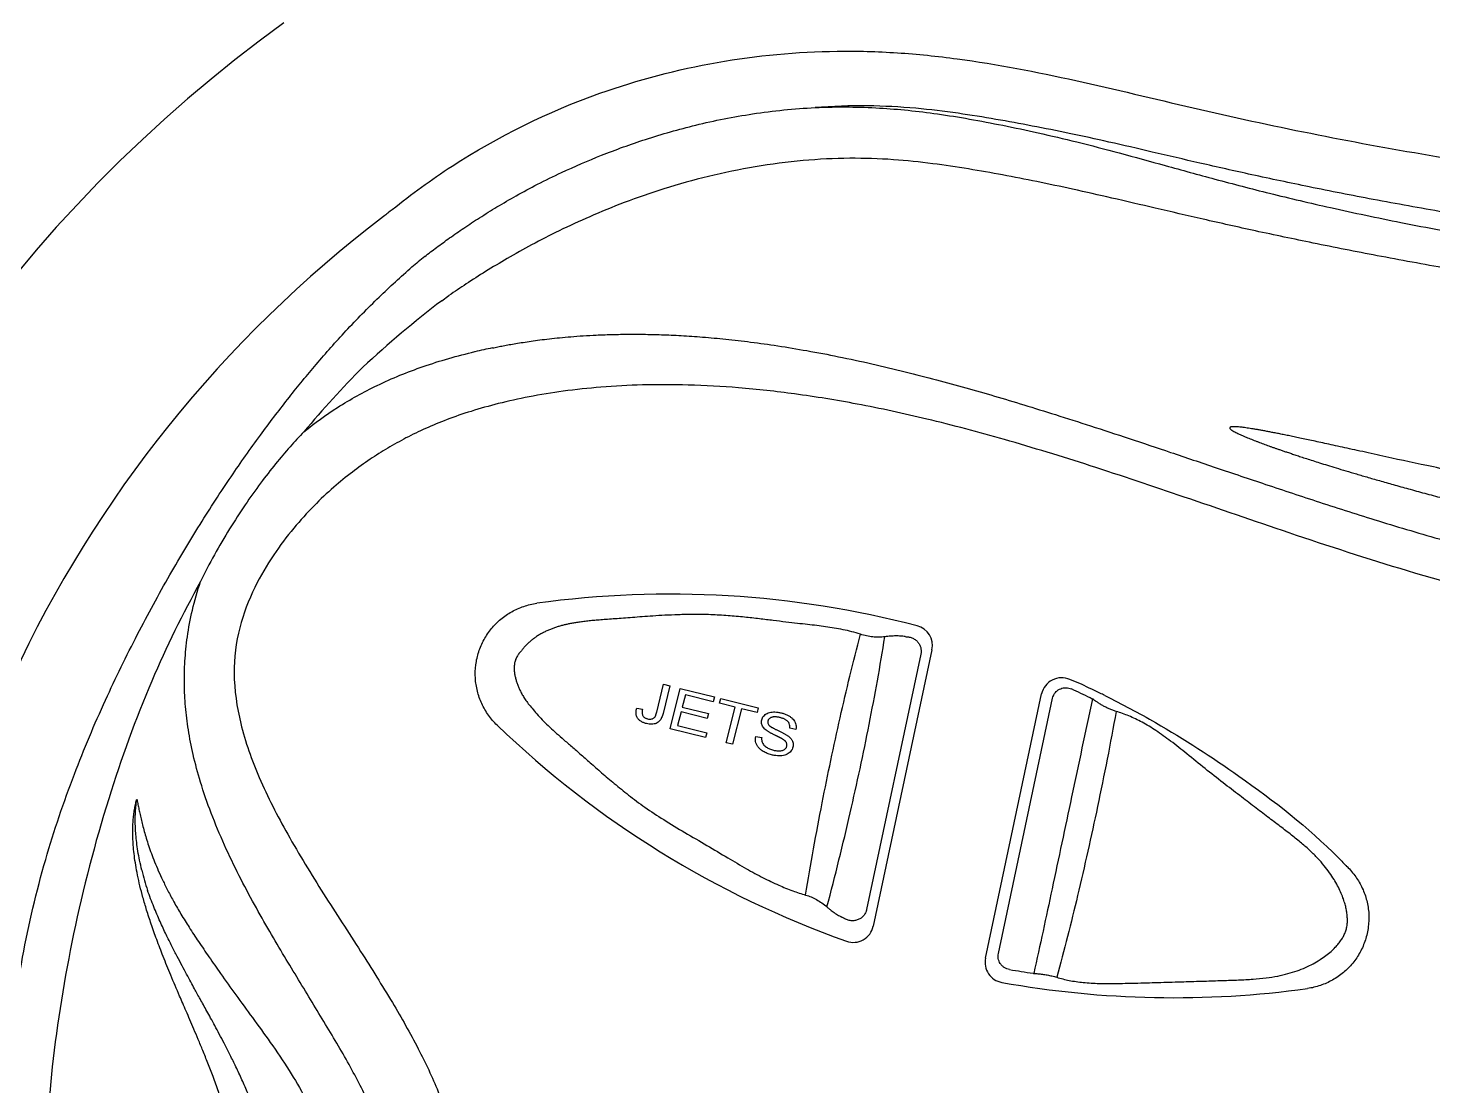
# Model space of a CAD drawing. Extents: x 941 to 1034, y 781 to 934.
# Drawn here: x 982.542 to 985.921, y 805.772 to 808.316 of the extents above; entities that cross this region are included whole.
import ezdxf

# ---------------------------------------------------------------- set-up
doc = ezdxf.new("R2010")
doc.units = 0
doc.header["$MEASUREMENT"] = 0
doc.layers.add('1', color=4, linetype='Continuous')

# ---------------------------------------------------------------- blocks, each defined once
blk = doc.blocks.new('main_control')
at = {"color": 3, "linetype": 'Continuous'}
for p, q in [((7.7052, 17.002), (7.5639, 16.3371)), ((7.6784, 16.9912), (7.5481, 16.3776)), ((7.0431, 16.8521), (7.0598, 16.9189)), ((7.0749, 16.9152), (7.0584, 16.8491)), ((7.0598, 16.9189), (7.0749, 16.9152)), ((7.0756, 16.8119), (7.0998, 16.909)), ((7.0998, 16.909), (7.1821, 16.8885)), ((7.8338, 16.2604), (7.9688, 16.8958)), ((8.0583, 16.922), (8.0578, 16.9222)), ((7.112, 16.8938), (7.1046, 16.8641)), ((7.1046, 16.8641), (7.1676, 16.8484)), ((7.1793, 16.877), (7.112, 16.8938)), ((7.1821, 16.8885), (7.1793, 16.877)), ((7.1942, 16.8733), (7.197, 16.8847)), ((7.2317, 16.864), (7.1942, 16.8733)), ((7.197, 16.8847), (7.2873, 16.8623)), ((7.2104, 16.7784), (7.2317, 16.864)), ((7.2873, 16.8623), (7.2844, 16.8508)), ((7.8649, 16.2713), (7.9954, 16.8855)), ((6.995, 16.8613), (7.0089, 16.8595)), ((7.1018, 16.8527), (7.0935, 16.8196)), ((7.1648, 16.837), (7.1018, 16.8527)), ((7.1676, 16.8484), (7.1648, 16.837)), ((7.2468, 16.8602), (7.2254, 16.7746)), ((7.2844, 16.8508), (7.2468, 16.8602)), ((6.6592, 16.8206), (6.6599, 16.8214)), ((7.1606, 16.7908), (7.0756, 16.8119)), ((7.0935, 16.8196), (7.1634, 16.8022)), ((7.1634, 16.8022), (7.1606, 16.7908)), ((7.378, 16.8106), (7.3633, 16.8133)), ((7.2254, 16.7746), (7.2104, 16.7784)), ((7.2812, 16.7938), (7.2957, 16.7913))]:
    blk.add_line(p, q, dxfattribs=at)
for centre, radius, start, end in [((7.4918, 16.7156), 1.7282, 128.8908, 129.7699), ((6.9329, 17.3713), 0.7299, 127.8492, 130.9543), ((8.171, 15.6926), 2.7062, 127.4319, 132.6834), ((6.9565, 16.1477), 1.6099, 101.0412, 102.5829), ((8.1332, 15.9027), 2.5287, 135.2831, 140.05), ((7.0759, 14.7869), 2.349, 75.358, 97.8638), ((7.6498, 17.095), 0.062, 261.7546, 266.2377), ((7.6573, 17.0122), 0.049, 348, 75.358), ((8.0168, 16.8856), 0.049, 65.8517, 168), ((7.0528, 14.7589), 2.3651, 64.0956, 65.3027), ((8.0378, 16.8774), 0.049, 65.3121, 65.9016), ((7.0593, 14.7489), 2.3916, 63.9656, 65.3123), ((7.0828, 14.7975), 2.3377, 63.6274, 63.9608), ((8.059, 16.8308), 0.0617, 58.833, 64.0822), ((7.9886, 16.7143), 0.1979, 55.1961, 58.8456), ((8.287, 18.5142), 2.349, 226.1362, 250.4136), ((6.622, 16.6743), 0.842, 193.9256, 197.3449), ((7.4628, 16.3046), 0.0603, 58.4433, 64.7859), ((7.516, 16.3473), 0.049, 250.4136, 348), ((7.8818, 16.2502), 0.049, 168, 259.8525), ((8.2739, 18.4787), 2.278, 260.3413, 261.7884), ((7.9571, 16.2838), 0.0605, 261.796, 263.4244), ((7.9736, 16.4269), 0.2045, 263.4306, 266.0608), ((8.287, 18.5142), 2.349, 259.8525, 277.8638)]:
    blk.add_arc(centre, radius, start, end, dxfattribs=at)
at = {"color": 4, "linetype": 'Continuous'}
blk.add_arc((8.171, 15.6926), 2.952, 127.2, 238.6532, dxfattribs=at)
blk.add_open_spline([(6.4067, 18.0607), (6.4529, 18.098), (6.6081, 18.2105), (6.8699, 18.3394), (7.1866, 18.4223), (7.4289, 18.4447), (7.6221, 18.4396), (7.8144, 18.4196), (8.0517, 18.3733), (8.3329, 18.3041), (8.6161, 18.2425), (8.9011, 18.1901), (9.2831, 18.1308), (9.7631, 18.0747), (10.3414, 18.0324), (10.921, 18.0177), (11.5005, 18.0324), (12.0788, 18.0747), (12.5589, 18.1308), (12.9408, 18.1901), (13.2258, 18.2425), (13.509, 18.3041), (13.7902, 18.3733), (14.0275, 18.4196), (14.2198, 18.4396), (14.4131, 18.4447), (14.6554, 18.4223), (14.972, 18.3394), (15.2338, 18.2105), (15.389, 18.098), (15.4352, 18.0607)], degree=3, knots=[0, 0, 0, 0, 0.178027, 0.574338, 0.866146, 1.156033, 1.30086, 1.445718, 1.73541, 2.02509, 2.314758, 2.604515, 2.89439, 3.474275, 4.05394, 4.633339, 5.212738, 5.792404, 6.372289, 6.662164, 6.951921, 7.241589, 7.531269, 7.820961, 7.965819, 8.110646, 8.400533, 8.692341, 9.088652, 9.266679, 9.266679, 9.266679, 9.266679], dxfattribs=at)
at = {"color": 3, "linetype": 'Continuous'}
for points, knots in [([(6.8141, 18.1498), (6.8458, 18.1645), (6.9123, 18.1932), (7.0199, 18.2321), (7.141, 18.2666), (7.2773, 18.2937), (7.3737, 18.3034), (7.4239, 18.306)], [0, 0, 0, 0, 0.1047557, 0.2171491, 0.3429462, 0.4824128, 0.6332561, 0.6332561, 0.6332561, 0.6332561]), ([(14.2226, 18.3076), (14.186, 18.3055), (14.1175, 18.2989), (14.02, 18.284), (13.9295, 18.2682), (13.8401, 18.251), (13.7471, 18.2314), (13.6478, 18.2089), (13.5403, 18.1837), (13.423, 18.1565), (13.294, 18.1286), (13.1518, 18.0996), (12.9958, 18.0701), (12.8257, 18.0407), (12.6407, 18.0117), (12.4392, 17.9837), (12.2195, 17.9574), (11.9798, 17.9334), (11.7181, 17.9129), (11.4317, 17.897), (11.1176, 17.8874), (10.7792, 17.8864), (10.4365, 17.8955), (10.1129, 17.9133), (9.8234, 17.9368), (9.5661, 17.9636), (9.3359, 17.9925), (9.1287, 18.0226), (8.9415, 18.0531), (8.7716, 18.0837), (8.6178, 18.1139), (8.4788, 18.1432), (8.353, 18.1715), (8.2386, 18.1984), (8.1341, 18.2227), (8.0378, 18.2436), (7.9472, 18.2618), (7.858, 18.278), (7.7649, 18.2933), (7.6622, 18.3059), (7.5472, 18.3119), (7.4661, 18.3091), (7.4239, 18.306)], [0, 0, 0, 0, 0.110154, 0.206247, 0.295913, 0.385576, 0.479466, 0.580824, 0.691188, 0.810879, 0.941972, 1.087097, 1.246186, 1.418372, 1.604868, 1.807842, 2.028639, 2.268782, 2.530524, 2.8161, 3.129002, 3.473359, 3.830932, 4.157299, 4.445535, 4.702335, 4.933294, 5.141512, 5.330251, 5.502508, 5.659228, 5.800628, 5.928575, 6.046027, 6.153138, 6.250574, 6.341543, 6.430362, 6.522511, 6.624597, 6.740726, 6.867564, 6.867564, 6.867564, 6.867564]), ([(7.4239, 18.306), (7.4512, 18.3072), (7.503, 18.3081), (7.5777, 18.3055), (7.6486, 18.2998), (7.7207, 18.2909), (7.7966, 18.2786), (7.8773, 18.2633), (7.9634, 18.2449), (8.0568, 18.2228), (8.1588, 18.1964), (8.2694, 18.1658), (8.3896, 18.1326), (8.5221, 18.0982), (8.6711, 18.0632), (8.8408, 18.0274), (9.0335, 17.992), (9.2495, 17.9583), (9.4887, 17.9278), (9.7522, 17.9023), (10.0422, 17.883), (10.3635, 17.8698), (10.7185, 17.8634), (11.0946, 17.8635), (11.4651, 17.8699), (11.8061, 17.884), (12.1094, 17.9043), (12.3793, 17.9302), (12.621, 17.9603), (12.838, 17.9936), (13.0322, 18.029), (13.2054, 18.0662), (13.36, 18.1043), (13.499, 18.1427), (13.6241, 18.1792), (13.7368, 18.2109), (13.8389, 18.2374), (13.9334, 18.2596), (14.0251, 18.2788), (14.1208, 18.2958), (14.1873, 18.3043), (14.2226, 18.3076)], [0, 0, 0, 0, 0.081876, 0.155383, 0.224151, 0.295171, 0.373152, 0.454916, 0.541436, 0.637217, 0.742887, 0.857462, 0.981537, 1.116996, 1.268014, 1.440737, 1.637365, 1.855746, 2.096282, 2.360829, 2.649742, 2.968042, 3.325546, 3.714725, 4.096251, 4.43723, 4.738479, 5.008199, 5.250446, 5.469193, 5.666676, 5.842533, 6.000413, 6.144457, 6.275087, 6.39139, 6.495683, 6.59144, 6.682573, 6.776608, 6.883253, 6.883253, 6.883253, 6.883253]), ([(8.9442, 17.919), (8.888, 17.9289), (8.7805, 17.9485), (8.6268, 17.9789), (8.4874, 18.0082), (8.3609, 18.0365), (8.2459, 18.0633), (8.1414, 18.0877), (8.0464, 18.1092), (7.9589, 18.1278), (7.8754, 18.1442), (7.792, 18.1588), (7.7046, 18.1721), (7.6093, 18.1821), (7.505, 18.1854), (7.3939, 18.1799), (7.2802, 18.1651), (7.1685, 18.1419), (7.0634, 18.1125), (6.9683, 18.0795), (6.8844, 18.0453), (6.8102, 18.011), (6.7441, 17.9772), (6.6852, 17.9442), (6.6328, 17.9127), (6.5862, 17.8829), (6.5571, 17.8634), (6.5434, 17.854)], [0, 0, 0, 0, 0.171187, 0.327792, 0.469805, 0.59858, 0.716611, 0.824054, 0.920666, 1.008813, 1.092461, 1.175749, 1.262789, 1.357794, 1.46289, 1.575521, 1.69119, 1.806617, 1.917433, 2.018479, 2.108237, 2.189288, 2.263585, 2.330966, 2.391804, 2.446855, 2.496828, 2.496828, 2.496828, 2.496828]), ([(6.4851, 17.9477), (6.4945, 17.9551), (6.5143, 17.9702), (6.5457, 17.9931), (6.5801, 18.017), (6.618, 18.0419), (6.66, 18.0679), (6.7065, 18.0949), (6.7582, 18.1227), (6.7948, 18.1407), (6.8141, 18.1498)], [0, 0, 0, 0, 0.0360835, 0.0747551, 0.1164788, 0.1617133, 0.2109187, 0.2645558, 0.3230807, 0.3869779, 0.3869779, 0.3869779, 0.3869779]), ([(5.4818, 15.9954), (5.4896, 16.085), (5.5121, 16.2542), (5.5676, 16.4907), (5.6374, 16.6966), (5.7134, 16.8765), (5.7914, 17.0359), (5.8693, 17.1792), (5.9462, 17.3078), (6.0206, 17.4217), (6.091, 17.5207), (6.1579, 17.6083), (6.2248, 17.6903), (6.2963, 17.771), (6.3731, 17.8492), (6.4275, 17.8991), (6.4545, 17.9226)], [0, 0, 0, 0, 0.269667, 0.511314, 0.72764, 0.921045, 1.096914, 1.259492, 1.410405, 1.54628, 1.667459, 1.77496, 1.876929, 1.984579, 2.098299, 2.205753, 2.205753, 2.205753, 2.205753]), ([(6.6482, 17.7278), (6.6524, 17.7287), (6.661, 17.7306), (6.6745, 17.7332), (6.689, 17.7359), (6.7048, 17.7387), (6.7223, 17.7415), (6.7415, 17.7444), (6.7626, 17.7472), (6.7855, 17.75), (6.8104, 17.7527), (6.8375, 17.7551), (6.8668, 17.7573), (6.8988, 17.759), (6.9334, 17.7603), (6.9709, 17.761), (7.0116, 17.7609), (7.0556, 17.7599), (7.1033, 17.7578), (7.1549, 17.7542), (7.2106, 17.7491), (7.2708, 17.7421), (7.336, 17.733), (7.4065, 17.7213), (7.482, 17.7069), (7.5608, 17.6899), (7.6394, 17.6713), (7.7147, 17.6519), (7.7862, 17.6323), (7.8562, 17.6122), (7.928, 17.5907), (8.005, 17.5667), (8.0894, 17.5397), (8.1818, 17.5094), (8.2824, 17.4758), (8.3919, 17.4388), (8.5111, 17.3986), (8.6411, 17.3555), (8.7832, 17.3101), (8.9393, 17.2638), (9.1114, 17.2178), (9.3017, 17.1732), (9.5122, 17.1315), (9.7444, 17.0939), (10.0001, 17.0617), (10.2815, 17.0367), (10.5913, 17.0209), (10.8077, 17.0181), (10.921, 17.0187)], [0, 0, 0, 0, 0.012921, 0.026531, 0.04115, 0.057111, 0.074753, 0.094258, 0.115536, 0.138557, 0.163508, 0.190609, 0.220014, 0.251912, 0.286506, 0.323941, 0.36448, 0.408441, 0.456152, 0.507782, 0.563513, 0.623919, 0.689608, 0.760968, 0.838203, 0.920323, 1.002714, 1.080491, 1.15353, 1.225168, 1.298946, 1.378451, 1.46717, 1.564682, 1.670133, 1.785351, 1.911335, 2.047588, 2.19636, 2.358723, 2.536018, 2.730867, 2.944921, 3.179576, 3.436446, 3.71789, 4.026954, 4.366837, 4.366837, 4.366837, 4.366837]), ([(6.1947, 17.5264), (6.2204, 17.5475), (6.277, 17.5883), (6.373, 17.6413), (6.4837, 17.6864), (6.5637, 17.7091), (6.6058, 17.719)], [0, 0, 0, 0, 0.099669, 0.2087926, 0.3280702, 0.4576784, 0.4576784, 0.4576784, 0.4576784]), ([(10.9085, 16.9223), (10.7383, 16.9213), (10.415, 16.9282), (9.9559, 16.9657), (9.5463, 17.0241), (9.1819, 17.0989), (8.8591, 17.1858), (8.5743, 17.279), (8.3209, 17.3667), (8.0932, 17.4433), (7.887, 17.5068), (7.7002, 17.5565), (7.5318, 17.593), (7.3806, 17.6178), (7.2449, 17.6328), (7.1226, 17.6397), (7.0121, 17.6399), (6.9119, 17.6346), (6.8208, 17.6248), (6.7384, 17.6115), (6.6644, 17.5952), (6.5985, 17.5767), (6.5402, 17.5566), (6.488, 17.535), (6.4404, 17.5121), (6.3959, 17.4873), (6.3528, 17.46), (6.3094, 17.4289), (6.2641, 17.3919), (6.2166, 17.3472), (6.1676, 17.2933), (6.1186, 17.2284), (6.0723, 17.1493), (6.0354, 17.054), (6.0215, 16.9416), (6.0399, 16.8187), (6.0861, 16.6889), (6.1562, 16.5531), (6.2409, 16.4154), (6.3277, 16.2821), (6.4051, 16.1588), (6.4689, 16.0471), (6.5185, 15.9423), (6.553, 15.8413), (6.5716, 15.7438), (6.5718, 15.6487), (6.5555, 15.5549), (6.5246, 15.4583), (6.4789, 15.3574), (6.4195, 15.2507), (6.349, 15.1366), (6.2705, 15.0154), (6.1928, 14.8928), (6.1252, 14.7742), (6.0737, 14.6635), (6.0389, 14.5565), (6.0223, 14.4485), (6.0336, 14.3346), (6.0788, 14.2184), (6.1531, 14.1056), (6.2469, 14.0053), (6.3484, 13.9253), (6.4484, 13.8666), (6.515, 13.8377), (6.5472, 13.8257)], [0, 0, 0, 0, 0.51081, 0.969257, 1.381099, 1.751354, 2.08459, 2.383442, 2.650159, 2.888872, 3.104232, 3.29723, 3.468755, 3.620955, 3.756496, 3.878229, 3.988162, 4.087988, 4.179198, 4.262619, 4.338414, 4.406444, 4.467623, 4.523519, 4.575784, 4.626097, 4.676219, 4.728684, 4.786344, 4.851407, 4.924144, 5.004647, 5.0949, 5.198575, 5.308864, 5.430554, 5.56794, 5.720563, 5.888001, 6.053088, 6.197621, 6.324802, 6.438731, 6.544947, 6.644021, 6.735259, 6.828479, 6.928695, 7.038555, 7.160443, 7.294574, 7.441141, 7.593583, 7.729835, 7.85036, 7.959378, 8.066324, 8.176002, 8.298318, 8.436654, 8.578843, 8.708537, 8.822935, 8.925941, 8.925941, 8.925941, 8.925941]), ([(8.7829, 17.4692), (8.7734, 17.4713), (8.7552, 17.4754), (8.7288, 17.4812), (8.7043, 17.4866), (8.6816, 17.4915), (8.6606, 17.4961), (8.6411, 17.5004), (8.6231, 17.5043), (8.6063, 17.5078), (8.5908, 17.5111), (8.5764, 17.5141), (8.5631, 17.5169), (8.5506, 17.5194), (8.539, 17.5218), (8.5281, 17.5239), (8.5179, 17.5259), (8.5082, 17.5277), (8.499, 17.5294), (8.4903, 17.531), (8.4821, 17.5324), (8.4743, 17.5337), (8.4671, 17.5348), (8.4604, 17.5358), (8.4541, 17.5366), (8.4483, 17.5373), (8.4429, 17.5379), (8.4378, 17.5382), (8.433, 17.5387), (8.4286, 17.5381), (8.4244, 17.5388), (8.4204, 17.5357), (8.4233, 17.5318), (8.4269, 17.5299), (8.4312, 17.527), (8.436, 17.5246), (8.4412, 17.522), (8.4467, 17.5194), (8.4524, 17.5169), (8.4583, 17.5144), (8.4644, 17.5118), (8.4705, 17.5093), (8.4768, 17.5069), (8.4832, 17.5044), (8.4896, 17.5019), (8.4961, 17.4995), (8.5026, 17.4971), (8.5091, 17.4947), (8.5156, 17.4924), (8.5222, 17.49), (8.5289, 17.4876), (8.536, 17.4852), (8.5434, 17.4826), (8.5515, 17.4798), (8.5603, 17.4768), (8.5701, 17.4736), (8.5809, 17.47), (8.593, 17.466), (8.6065, 17.4616), (8.6216, 17.4568), (8.6384, 17.4515), (8.6572, 17.4456), (8.6781, 17.4392), (8.7014, 17.4322), (8.727, 17.4245), (8.7553, 17.4162), (8.7863, 17.4073), (8.8201, 17.3978), (8.8567, 17.3876), (8.8961, 17.3769), (8.9379, 17.3657), (8.9823, 17.3541), (9.0128, 17.3463), (9.0285, 17.3423)], [0, 0, 0, 0, 0.029123, 0.056113, 0.081115, 0.104275, 0.125739, 0.145638, 0.164078, 0.181159, 0.196984, 0.211653, 0.225267, 0.237927, 0.249733, 0.260786, 0.271186, 0.281032, 0.290378, 0.299224, 0.307568, 0.315407, 0.322737, 0.329556, 0.335867, 0.34171, 0.347138, 0.352207, 0.356956, 0.361483, 0.365546, 0.36958, 0.372805, 0.377498, 0.3825, 0.388028, 0.393806, 0.399863, 0.406128, 0.412567, 0.419142, 0.425825, 0.43259, 0.439418, 0.446292, 0.453198, 0.460124, 0.467059, 0.473991, 0.480948, 0.488043, 0.495439, 0.503295, 0.511775, 0.521043, 0.531266, 0.542616, 0.555266, 0.569391, 0.585172, 0.602789, 0.622421, 0.644248, 0.668443, 0.69517, 0.724577, 0.75679, 0.791901, 0.829965, 0.870898, 0.91427, 0.959901, 1.008557, 1.008557, 1.008557, 1.008557]), ([(6.1947, 17.5264), (6.1833, 17.5146), (6.1601, 17.4894), (6.1252, 17.4482), (6.089, 17.4017), (6.052, 17.3496), (6.0147, 17.2921), (5.9786, 17.2306), (5.9563, 17.1877), (5.946, 17.166)], [0, 0, 0, 0, 0.0491078, 0.1030198, 0.1618016, 0.2257486, 0.2947686, 0.3674194, 0.4396115, 0.4396115, 0.4396115, 0.4396115]), ([(10.6979, 17.2269), (10.6664, 17.2277), (10.6043, 17.2294), (10.5111, 17.233), (10.4165, 17.2376), (10.3169, 17.2434), (10.2082, 17.2509), (10.0868, 17.2609), (9.9505, 17.2742), (9.8001, 17.2913), (9.6396, 17.3124), (9.4757, 17.3368), (9.3151, 17.3634), (9.1636, 17.3909), (9.0248, 17.418), (8.8994, 17.4439), (8.8205, 17.461), (8.7829, 17.4692)], [0, 0, 0, 0, 0.094465, 0.186556, 0.279885, 0.3783, 0.485907, 0.606863, 0.743796, 0.896626, 1.061037, 1.229253, 1.393799, 1.549349, 1.69116, 1.817974, 1.933473, 1.933473, 1.933473, 1.933473]), ([(5.9461, 17.1661), (5.9027, 17.0886), (5.8194, 16.9181), (5.7167, 16.6343), (5.6365, 16.3237), (5.5858, 16.0121), (5.5671, 15.724), (5.575, 15.4679), (5.6023, 15.2419), (5.6416, 15.0432), (5.6877, 14.8686), (5.7373, 14.7151), (5.7877, 14.5807), (5.8368, 14.4638), (5.8838, 14.3618), (5.9154, 14.2991), (5.9309, 14.2696)], [0, 0, 0, 0, 0.266528, 0.568048, 0.903742, 1.227643, 1.513834, 1.76842, 1.995018, 2.196072, 2.37562, 2.536502, 2.679808, 2.806004, 2.916747, 3.016724, 3.016724, 3.016724, 3.016724]), ([(5.9309, 14.2696), (5.9167, 14.3249), (5.9016, 14.4361), (5.9167, 14.5964), (5.9562, 14.738), (6.0065, 14.86), (6.0595, 14.9655), (6.1111, 15.0574), (6.159, 15.1381), (6.2026, 15.21), (6.2418, 15.275), (6.2769, 15.3343), (6.3078, 15.3889), (6.3344, 15.4397), (6.3565, 15.4869), (6.3743, 15.5309), (6.3879, 15.572), (6.3976, 15.6102), (6.4036, 15.6455), (6.4064, 15.6783), (6.4063, 15.7101), (6.4034, 15.7428), (6.3974, 15.7778), (6.3876, 15.8159), (6.3737, 15.8573), (6.3554, 15.9019), (6.3328, 15.9493), (6.3065, 15.9988), (6.2774, 16.0496), (6.2465, 16.1015), (6.2143, 16.1545), (6.1812, 16.2089), (6.1469, 16.2655), (6.1113, 16.3257), (6.0747, 16.3902), (6.038, 16.4592), (6.0027, 16.5323), (5.9712, 16.6074), (5.946, 16.6802), (5.9279, 16.7473), (5.9161, 16.808), (5.9092, 16.8647), (5.9064, 16.9197), (5.9077, 16.9757), (5.9137, 17.0351), (5.9257, 17.0994), (5.9384, 17.1434), (5.9461, 17.1661)], [0, 0, 0, 0, 0.171248, 0.33305, 0.479495, 0.610705, 0.728592, 0.83341, 0.926702, 1.010254, 1.085658, 1.154288, 1.216966, 1.274089, 1.32607, 1.37337, 1.416474, 1.455809, 1.491442, 1.523725, 1.554562, 1.586647, 1.621965, 1.66119, 1.704562, 1.752772, 1.805748, 1.862159, 1.920842, 1.981317, 2.043335, 2.106768, 2.172407, 2.242002, 2.316406, 2.394862, 2.476608, 2.559874, 2.638976, 2.707406, 2.768264, 2.824362, 2.878496, 2.933487, 2.992205, 3.057358, 3.129381, 3.129381, 3.129381, 3.129381]), ([(6.6592, 16.8206), (6.6515, 16.828), (6.6376, 16.8443), (6.6216, 16.872), (6.6109, 16.9023), (6.6059, 16.9339), (6.6071, 16.966), (6.6142, 16.9973), (6.6269, 17.0268), (6.6447, 17.0535), (6.6674, 17.0762), (6.6938, 17.0943), (6.7231, 17.1074), (6.7439, 17.1124), (6.7545, 17.1138)], [0, 0, 0, 0, 0.0319368, 0.0638278, 0.095699, 0.1275627, 0.1594619, 0.1913954, 0.2233288, 0.255228, 0.2870918, 0.318963, 0.350854, 0.3827907, 0.3827907, 0.3827907, 0.3827907]), ([(7.5331, 17.0393), (7.5263, 17.0415), (7.5125, 17.0456), (7.4914, 17.0504), (7.4703, 17.0543), (7.4493, 17.0575), (7.4279, 17.0602), (7.4053, 17.0628), (7.3806, 17.0655), (7.3531, 17.0687), (7.3227, 17.0724), (7.2894, 17.0765), (7.2532, 17.0806), (7.2141, 17.0842), (7.1731, 17.0866), (7.1331, 17.0871), (7.0963, 17.0864), (7.0639, 17.085), (7.035, 17.0832), (7.0089, 17.0814), (6.9852, 17.0796), (6.9635, 17.078), (6.9437, 17.0764), (6.9256, 17.0751), (6.9093, 17.0739), (6.8944, 17.0727), (6.8807, 17.0714), (6.868, 17.07), (6.8563, 17.0684), (6.8456, 17.0668), (6.8359, 17.065), (6.8271, 17.0632), (6.8185, 17.0612), (6.8101, 17.059), (6.8017, 17.0564), (6.7934, 17.0535), (6.7851, 17.0502), (6.7767, 17.0465), (6.7683, 17.0423), (6.7602, 17.0377), (6.7525, 17.0327), (6.7453, 17.0275), (6.7387, 17.0221), (6.7326, 17.0166), (6.7271, 17.0111), (6.7222, 17.0055), (6.7192, 17.0017), (6.7178, 16.9997)], [0, 0, 0, 0, 0.0215191, 0.0432449, 0.0647864, 0.0859348, 0.1071264, 0.1294601, 0.1540307, 0.1817505, 0.2125467, 0.2459028, 0.2823017, 0.3218189, 0.3636998, 0.4054386, 0.4419167, 0.4739978, 0.5027945, 0.5287822, 0.5524192, 0.574165, 0.5940936, 0.6121016, 0.6283868, 0.6432265, 0.6569047, 0.6696868, 0.6815997, 0.69242, 0.7020794, 0.7109826, 0.7196338, 0.7283885, 0.7371412, 0.7458454, 0.7547541, 0.7639982, 0.7734253, 0.7828441, 0.7920519, 0.8009248, 0.8094495, 0.8176232, 0.8254323, 0.8328621, 0.8399807, 0.8399807, 0.8399807, 0.8399807]), ([(7.4014, 16.4121), (7.4134, 16.4862), (7.4392, 16.6286), (7.4832, 16.8377), (7.5156, 16.9725), (7.5331, 17.0393)], [0, 0, 0, 0, 0.2250341, 0.4340863, 0.6410443, 0.6410443, 0.6410443, 0.6410443]), ([(7.4526, 16.3836), (7.4725, 16.4588), (7.5086, 16.6045), (7.5551, 16.8212), (7.5806, 16.9627), (7.592, 17.0332)], [0, 0, 0, 0, 0.2332353, 0.4503805, 0.6646153, 0.6646153, 0.6646153, 0.6646153]), ([(7.592, 17.0332), (7.5872, 17.0325), (7.5774, 17.0318), (7.5627, 17.0326), (7.5478, 17.035), (7.538, 17.0376), (7.5331, 17.0393)], [0, 0, 0, 0, 0.01457321, 0.02925201, 0.04425603, 0.05965568, 0.05965568, 0.05965568, 0.05965568]), ([(7.6409, 17.0337), (7.6372, 17.0342), (7.6296, 17.035), (7.6178, 17.0354), (7.6051, 17.0348), (7.5965, 17.0338), (7.592, 17.0332)], [0, 0, 0, 0, 0.01103683, 0.02287537, 0.0355341, 0.04902742, 0.04902742, 0.04902742, 0.04902742]), ([(7.6457, 17.0332), (7.6459, 17.0332), (7.649, 17.033), (7.6536, 17.0321), (7.659, 17.0299), (7.6628, 17.0279), (7.6662, 17.0255), (7.6693, 17.0227), (7.672, 17.0196), (7.6743, 17.0163), (7.6762, 17.0128), (7.6776, 17.0091), (7.6786, 17.0054), (7.6791, 17.0015), (7.6792, 16.9976), (7.679, 16.9941), (7.6786, 16.992), (7.6784, 16.9912)], [0, 0, 0, 0, 0.00057029, 0.00942126, 0.01376983, 0.01805229, 0.02226508, 0.02640801, 0.03048184, 0.03449537, 0.03845827, 0.04238466, 0.04628788, 0.0501796, 0.05407077, 0.05797545, 0.06054471, 0.06054471, 0.06054471, 0.06054471]), ([(6.7178, 16.9997), (6.7157, 16.9975), (6.7117, 16.9928), (6.7066, 16.9852), (6.7028, 16.9769), (6.7008, 16.968), (6.7001, 16.9591), (6.7005, 16.9504), (6.7017, 16.9417), (6.7035, 16.9333), (6.7059, 16.925), (6.7087, 16.9168), (6.7121, 16.9086), (6.7162, 16.9002), (6.7211, 16.8913), (6.7271, 16.8819), (6.7345, 16.8718), (6.7402, 16.865), (6.7433, 16.8615)], [0, 0, 0, 0, 0.0092758, 0.0183474, 0.0274937, 0.03649, 0.0454304, 0.0541955, 0.0628323, 0.0714566, 0.0801087, 0.0887289, 0.0975091, 0.1067422, 0.1167073, 0.1277506, 0.1402415, 0.1543808, 0.1543808, 0.1543808, 0.1543808]), ([(7.9954, 16.8855), (7.9958, 16.8875), (7.997, 16.8913), (8, 16.8967), (8.004, 16.9016), (8.009, 16.9056), (8.0148, 16.9086), (8.0211, 16.9104), (8.0279, 16.9109), (8.0346, 16.9101), (8.0389, 16.9086), (8.041, 16.9077)], [0, 0, 0, 0, 0.00597732, 0.01208236, 0.01832956, 0.02469474, 0.03117372, 0.03778227, 0.04450101, 0.05127772, 0.05805282, 0.05805282, 0.05805282, 0.05805282]), ([(8.091, 16.8837), (8.0745, 16.8051), (8.042, 16.653), (7.9954, 16.4329), (7.9652, 16.2914), (7.9502, 16.2238)], [0, 0, 0, 0, 0.2407018, 0.4668089, 0.6747572, 0.6747572, 0.6747572, 0.6747572]), ([(8.1483, 16.8537), (8.1455, 16.8546), (8.1399, 16.8565), (8.1317, 16.8598), (8.1237, 16.8635), (8.116, 16.8676), (8.1086, 16.8721), (8.1039, 16.8752), (8.1016, 16.8768)], [0, 0, 0, 0, 0.00886797, 0.01776496, 0.02660839, 0.03532969, 0.04391146, 0.05236483, 0.05236483, 0.05236483, 0.05236483]), ([(8.1213, 16.8919), (8.1625, 16.8714), (8.2732, 16.8124), (8.466, 16.6868), (8.616, 16.5705), (8.697, 16.4874), (8.7034, 16.4803)], [0, 0, 0, 0, 0.1382233, 0.376289, 0.6869788, 0.7148965, 0.7148965, 0.7148965, 0.7148965]), ([(6.7433, 16.8615), (6.7469, 16.8568), (6.7547, 16.8473), (6.7676, 16.8334), (6.7821, 16.8192), (6.7982, 16.8044), (6.8164, 16.7885), (6.8368, 16.771), (6.8593, 16.7514), (6.884, 16.7295), (6.9114, 16.7055), (6.942, 16.6794), (6.9764, 16.6515), (7.0158, 16.622), (7.0612, 16.5921), (7.1114, 16.5621), (7.1631, 16.532), (7.2123, 16.5027), (7.2571, 16.4761), (7.2978, 16.454), (7.335, 16.4362), (7.369, 16.4223), (7.3909, 16.4151), (7.4014, 16.4121)], [0, 0, 0, 0, 0.0177092, 0.0366918, 0.0568239, 0.0785148, 0.102482, 0.1293407, 0.1590844, 0.191934, 0.2283668, 0.2684046, 0.3125236, 0.3614203, 0.4157638, 0.4754868, 0.5369479, 0.5953542, 0.6472028, 0.6932409, 0.7342058, 0.7707637, 0.8034088, 0.8034088, 0.8034088, 0.8034088]), ([(6.9971, 16.8376), (6.9964, 16.8387), (6.9951, 16.841), (6.9939, 16.8449), (6.9934, 16.8489), (6.9934, 16.853), (6.9939, 16.8571), (6.9946, 16.8599), (6.995, 16.8613)], [0, 0, 0, 0, 0.00400745, 0.00801904, 0.01202102, 0.01605426, 0.02021118, 0.02457416, 0.02457416, 0.02457416, 0.02457416]), ([(7.0183, 16.8245), (7.017, 16.8248), (7.0147, 16.8255), (7.0112, 16.8267), (7.0079, 16.8282), (7.0048, 16.83), (7.0019, 16.8321), (6.9993, 16.8346), (6.9978, 16.8365), (6.9971, 16.8376)], [0, 0, 0, 0, 0.00380988, 0.00745746, 0.0110232, 0.01458901, 0.01819808, 0.02182347, 0.02545604, 0.02545604, 0.02545604, 0.02545604]), ([(7.0089, 16.8595), (7.0086, 16.8579), (7.0081, 16.8548), (7.0079, 16.8503), (7.0084, 16.8464), (7.0094, 16.844), (7.01, 16.843)], [0, 0, 0, 0, 0.00486951, 0.00938279, 0.01336493, 0.01685303, 0.01685303, 0.01685303, 0.01685303]), ([(7.01, 16.843), (7.0105, 16.8423), (7.0116, 16.8409), (7.0136, 16.8391), (7.0159, 16.8378), (7.0184, 16.8367), (7.0202, 16.8362), (7.0211, 16.8359)], [0, 0, 0, 0, 0.00266085, 0.00530779, 0.00795741, 0.01065796, 0.01345208, 0.01345208, 0.01345208, 0.01345208]), ([(7.0211, 16.8359), (7.0228, 16.8355), (7.0263, 16.835), (7.0298, 16.8353), (7.0314, 16.8357)], [0, 0, 0, 0, 0.0054254, 0.01040367, 0.01040367, 0.01040367, 0.01040367]), ([(7.0314, 16.8357), (7.0323, 16.8359), (7.0341, 16.8366), (7.0366, 16.8381), (7.0379, 16.8395), (7.0385, 16.8403)], [0, 0, 0, 0, 0.002874451, 0.005734959, 0.008663458, 0.008663458, 0.008663458, 0.008663458]), ([(7.0502, 16.8311), (7.0491, 16.8298), (7.0464, 16.8274), (7.0418, 16.8249), (7.0384, 16.8239), (7.0367, 16.8236)], [0, 0, 0, 0, 0.0052558, 0.01046698, 0.01568452, 0.01568452, 0.01568452, 0.01568452]), ([(7.0385, 16.8403), (7.0389, 16.8408), (7.0395, 16.8417), (7.0403, 16.8434), (7.0411, 16.8452), (7.0418, 16.8473), (7.0425, 16.8496), (7.0429, 16.8512), (7.0431, 16.8521)], [0, 0, 0, 0, 0.00163749, 0.00344579, 0.00543584, 0.00763386, 0.01005233, 0.01271351, 0.01271351, 0.01271351, 0.01271351]), ([(7.0584, 16.8491), (7.0579, 16.8473), (7.057, 16.8438), (7.0551, 16.839), (7.053, 16.8347), (7.0512, 16.8322), (7.0502, 16.8311)], [0, 0, 0, 0, 0.00558759, 0.01073814, 0.01553765, 0.01994206, 0.01994206, 0.01994206, 0.01994206]), ([(7.2967, 16.8204), (7.2961, 16.8218), (7.2952, 16.8247), (7.2949, 16.8291), (7.2954, 16.8321), (7.2957, 16.8335)], [0, 0, 0, 0, 0.00448443, 0.00890306, 0.01334194, 0.01334194, 0.01334194, 0.01334194]), ([(7.2957, 16.8335), (7.2961, 16.8352), (7.2973, 16.8384), (7.3002, 16.8426), (7.3027, 16.8449), (7.304, 16.846)], [0, 0, 0, 0, 0.0050915, 0.01015502, 0.01524657, 0.01524657, 0.01524657, 0.01524657]), ([(7.304, 16.846), (7.3055, 16.8472), (7.3088, 16.8492), (7.3145, 16.8513), (7.3186, 16.8519), (7.3207, 16.8521)], [0, 0, 0, 0, 0.00567286, 0.01160923, 0.01803803, 0.01803803, 0.01803803, 0.01803803]), ([(7.3105, 16.8308), (7.3102, 16.8297), (7.3099, 16.8273), (7.3108, 16.8239), (7.312, 16.822), (7.3127, 16.821)], [0, 0, 0, 0, 0.00342513, 0.00682574, 0.01032811, 0.01032811, 0.01032811, 0.01032811]), ([(7.3192, 16.8395), (7.3184, 16.8392), (7.3168, 16.8385), (7.3146, 16.8371), (7.3127, 16.8354), (7.3113, 16.8332), (7.3107, 16.8316), (7.3105, 16.8308)], [0, 0, 0, 0, 0.00259857, 0.00513239, 0.0076957, 0.01028823, 0.01288398, 0.01288398, 0.01288398, 0.01288398]), ([(7.3403, 16.8388), (7.3392, 16.8391), (7.3371, 16.8395), (7.3341, 16.8401), (7.3311, 16.8405), (7.3281, 16.8407), (7.3251, 16.8407), (7.3221, 16.8403), (7.3202, 16.8398), (7.3192, 16.8395)], [0, 0, 0, 0, 0.00328542, 0.00636255, 0.00932958, 0.01228758, 0.01527842, 0.01829848, 0.02132416, 0.02132416, 0.02132416, 0.02132416]), ([(7.3207, 16.8521), (7.323, 16.8524), (7.3277, 16.8525), (7.335, 16.8519), (7.3399, 16.8509), (7.3425, 16.8503)], [0, 0, 0, 0, 0.00677522, 0.01408813, 0.02188786, 0.02188786, 0.02188786, 0.02188786]), ([(7.3589, 16.8291), (7.3582, 16.8299), (7.3568, 16.8313), (7.3545, 16.833), (7.352, 16.8345), (7.3493, 16.8358), (7.3465, 16.8369), (7.3435, 16.8379), (7.3414, 16.8385), (7.3403, 16.8388)], [0, 0, 0, 0, 0.0029328, 0.00585527, 0.00877516, 0.01169751, 0.01470385, 0.01786705, 0.02126943, 0.02126943, 0.02126943, 0.02126943]), ([(7.3425, 16.8503), (7.3452, 16.8496), (7.3503, 16.8481), (7.3575, 16.845), (7.3619, 16.8425), (7.3639, 16.8412)], [0, 0, 0, 0, 0.00837695, 0.01618025, 0.02335666, 0.02335666, 0.02335666, 0.02335666]), ([(7.3633, 16.8133), (7.3636, 16.8152), (7.3636, 16.8189), (7.3622, 16.8245), (7.3601, 16.8277), (7.3589, 16.8291)], [0, 0, 0, 0, 0.00562106, 0.01124702, 0.01694629, 0.01694629, 0.01694629, 0.01694629]), ([(7.3639, 16.8412), (7.3657, 16.84), (7.3692, 16.8373), (7.3734, 16.8326), (7.3754, 16.8291), (7.3762, 16.8273)], [0, 0, 0, 0, 0.00673512, 0.01302377, 0.01883269, 0.01883269, 0.01883269, 0.01883269]), ([(8.0054, 16.2143), (8.0152, 16.2113), (8.0363, 16.2061), (8.0705, 16.2013), (8.1093, 16.1991), (8.1531, 16.1993), (8.2026, 16.2006), (8.2558, 16.2021), (8.3089, 16.2037), (8.3581, 16.2051), (8.402, 16.2066), (8.4412, 16.2078), (8.4764, 16.2096), (8.508, 16.2125), (8.536, 16.2169), (8.5608, 16.2226), (8.5831, 16.2295), (8.6034, 16.2376), (8.6218, 16.2466), (8.6383, 16.2563), (8.6526, 16.2662), (8.6649, 16.2762), (8.675, 16.2858), (8.6832, 16.295), (8.6897, 16.3038), (8.695, 16.3126), (8.6993, 16.3216), (8.7023, 16.3311), (8.7041, 16.3409), (8.7047, 16.3509), (8.7043, 16.3608), (8.7031, 16.3709), (8.7011, 16.3817), (8.698, 16.3934), (8.6937, 16.4063), (8.6881, 16.4201), (8.681, 16.4348), (8.6722, 16.4503), (8.6615, 16.4665), (8.6485, 16.4835), (8.633, 16.5009), (8.6147, 16.519), (8.5935, 16.5376), (8.5694, 16.5571), (8.5422, 16.5777), (8.5124, 16.6002), (8.4799, 16.625), (8.444, 16.6524), (8.4043, 16.683), (8.3619, 16.7163), (8.3201, 16.7503), (8.2812, 16.7815), (8.2453, 16.8073), (8.2119, 16.8277), (8.1799, 16.8431), (8.1587, 16.8507), (8.1483, 16.8537)], [0, 0, 0, 0, 0.030723, 0.064968, 0.103501, 0.14717, 0.196554, 0.251896, 0.30679, 0.355886, 0.399604, 0.438577, 0.47366, 0.505357, 0.533535, 0.558711, 0.581734, 0.603467, 0.62411, 0.643227, 0.660676, 0.676447, 0.690478, 0.702638, 0.713388, 0.723342, 0.733179, 0.743172, 0.753204, 0.763159, 0.772948, 0.782965, 0.793756, 0.805834, 0.819337, 0.834238, 0.85055, 0.868304, 0.88768, 0.908896, 0.932208, 0.957782, 0.985875, 1.016816, 1.050913, 1.088196, 1.128772, 1.173613, 1.223618, 1.27921, 1.33528, 1.385263, 1.428875, 1.467665, 1.502649, 1.53509, 1.53509, 1.53509, 1.53509]), ([(8.1483, 16.8537), (8.1345, 16.7773), (8.1053, 16.6292), (8.0577, 16.416), (8.0232, 16.2795), (8.0054, 16.2143)], [0, 0, 0, 0, 0.2332105, 0.4526336, 0.6553551, 0.6553551, 0.6553551, 0.6553551]), ([(7.0367, 16.8236), (7.0348, 16.8232), (7.0309, 16.8228), (7.0247, 16.8231), (7.0204, 16.8239), (7.0183, 16.8245)], [0, 0, 0, 0, 0.00571915, 0.01190681, 0.0185773, 0.0185773, 0.0185773, 0.0185773]), ([(7.3066, 16.8083), (7.3051, 16.8095), (7.3023, 16.812), (7.2989, 16.816), (7.2973, 16.8189), (7.2967, 16.8204)], [0, 0, 0, 0, 0.00574357, 0.01099688, 0.0157748, 0.0157748, 0.0157748, 0.0157748]), ([(7.3271, 16.7968), (7.3261, 16.7973), (7.3241, 16.7982), (7.3213, 16.7996), (7.3187, 16.8009), (7.3162, 16.8023), (7.3137, 16.8037), (7.3113, 16.8051), (7.3089, 16.8067), (7.3073, 16.8078), (7.3066, 16.8083)], [0, 0, 0, 0, 0.0033471, 0.00642288, 0.0093281, 0.01215513, 0.01498331, 0.01783839, 0.02070112, 0.02355397, 0.02355397, 0.02355397, 0.02355397]), ([(7.3127, 16.821), (7.3129, 16.8208), (7.3135, 16.8202), (7.3144, 16.8194), (7.3154, 16.8185), (7.3166, 16.8176), (7.318, 16.8167), (7.3196, 16.8157), (7.3213, 16.8147), (7.3233, 16.8136), (7.3255, 16.8125), (7.3279, 16.8112), (7.3307, 16.8099), (7.3327, 16.8089), (7.3337, 16.8085)], [0, 0, 0, 0, 0.00109532, 0.0023059, 0.00364526, 0.00514151, 0.00679862, 0.0086231, 0.01063602, 0.0128639, 0.01534045, 0.01810166, 0.02117661, 0.02459103, 0.02459103, 0.02459103, 0.02459103]), ([(7.3462, 16.787), (7.346, 16.7872), (7.3455, 16.7874), (7.3449, 16.7878), (7.3441, 16.7883), (7.3432, 16.7887), (7.3423, 16.7892), (7.3413, 16.7898), (7.3402, 16.7903), (7.339, 16.791), (7.3377, 16.7916), (7.3363, 16.7923), (7.3347, 16.7931), (7.3331, 16.7939), (7.3312, 16.7948), (7.3292, 16.7958), (7.3278, 16.7965), (7.3271, 16.7968)], [0, 0, 0, 0, 0.00069577, 0.00148166, 0.00237759, 0.00334833, 0.00439472, 0.00552884, 0.00676579, 0.00812032, 0.00959224, 0.01117174, 0.01287398, 0.01472466, 0.01675023, 0.01898078, 0.02144698, 0.02144698, 0.02144698, 0.02144698]), ([(7.3337, 16.8085), (7.3349, 16.8079), (7.3371, 16.8068), (7.3403, 16.8053), (7.3433, 16.8038), (7.3462, 16.8024), (7.3491, 16.8009), (7.3519, 16.7993), (7.3547, 16.7977), (7.3565, 16.7966), (7.3573, 16.796)], [0, 0, 0, 0, 0.00389062, 0.00743216, 0.01074675, 0.01394906, 0.01713935, 0.0203585, 0.02357615, 0.02678528, 0.02678528, 0.02678528, 0.02678528]), ([(7.3573, 16.796), (7.3582, 16.7953), (7.3599, 16.7941), (7.3622, 16.7921), (7.3644, 16.79), (7.3664, 16.7877), (7.3682, 16.7852), (7.3691, 16.7833), (7.3696, 16.7824)], [0, 0, 0, 0, 0.0031797, 0.00623941, 0.00925667, 0.01230422, 0.01536983, 0.01844677, 0.01844677, 0.01844677, 0.01844677]), ([(7.3762, 16.8273), (7.377, 16.8255), (7.3782, 16.8219), (7.3788, 16.8162), (7.3784, 16.8125), (7.378, 16.8106)], [0, 0, 0, 0, 0.00570833, 0.0113415, 0.01700831, 0.01700831, 0.01700831, 0.01700831]), ([(7.2831, 16.7748), (7.2822, 16.7768), (7.2809, 16.7809), (7.2802, 16.7873), (7.2807, 16.7916), (7.2812, 16.7938)], [0, 0, 0, 0, 0.00654593, 0.0126968, 0.01940997, 0.01940997, 0.01940997, 0.01940997]), ([(7.2966, 16.7592), (7.2946, 16.7606), (7.2908, 16.7635), (7.2862, 16.7688), (7.284, 16.7728), (7.2831, 16.7748)], [0, 0, 0, 0, 0.00733099, 0.01417917, 0.02090197, 0.02090197, 0.02090197, 0.02090197]), ([(7.2957, 16.7913), (7.2955, 16.7897), (7.2953, 16.7866), (7.2959, 16.7822), (7.2968, 16.7795), (7.2974, 16.7782)], [0, 0, 0, 0, 0.00484825, 0.00927178, 0.01339916, 0.01339916, 0.01339916, 0.01339916]), ([(7.2974, 16.7782), (7.298, 16.7769), (7.2996, 16.7743), (7.3029, 16.7708), (7.3055, 16.7688), (7.307, 16.7678)], [0, 0, 0, 0, 0.00433453, 0.00909417, 0.01432545, 0.01432545, 0.01432545, 0.01432545]), ([(7.307, 16.7678), (7.3093, 16.7662), (7.3148, 16.7633), (7.3206, 16.7614), (7.3237, 16.7606)], [0, 0, 0, 0, 0.00867318, 0.01832328, 0.01832328, 0.01832328, 0.01832328]), ([(7.3237, 16.7606), (7.3264, 16.7599), (7.3317, 16.7589), (7.337, 16.7588), (7.3395, 16.759)], [0, 0, 0, 0, 0.00834594, 0.01589589, 0.01589589, 0.01589589, 0.01589589]), ([(7.3395, 16.759), (7.3409, 16.7591), (7.3437, 16.7595), (7.3475, 16.7606), (7.3498, 16.7618), (7.3508, 16.7625)], [0, 0, 0, 0, 0.00430794, 0.0082732, 0.0119311, 0.0119311, 0.0119311, 0.0119311]), ([(7.355, 16.7787), (7.3546, 16.7793), (7.3539, 16.7804), (7.3526, 16.7819), (7.3512, 16.7833), (7.3497, 16.7846), (7.348, 16.7858), (7.3468, 16.7866), (7.3462, 16.787)], [0, 0, 0, 0, 0.00197763, 0.00394341, 0.00590037, 0.00789154, 0.00997908, 0.01222299, 0.01222299, 0.01222299, 0.01222299]), ([(7.3508, 16.7625), (7.3516, 16.7631), (7.3532, 16.7644), (7.3551, 16.767), (7.3559, 16.769), (7.3561, 16.77)], [0, 0, 0, 0, 0.003086954, 0.006156297, 0.009414645, 0.009414645, 0.009414645, 0.009414645]), ([(7.3561, 16.77), (7.3564, 16.771), (7.3566, 16.773), (7.3562, 16.776), (7.3554, 16.7778), (7.355, 16.7787)], [0, 0, 0, 0, 0.002973277, 0.005933685, 0.008975052, 0.008975052, 0.008975052, 0.008975052]), ([(7.3709, 16.7675), (7.3705, 16.7658), (7.3692, 16.7624), (7.3662, 16.7579), (7.3635, 16.7554), (7.362, 16.7542)], [0, 0, 0, 0, 0.00526808, 0.01055353, 0.0162562, 0.0162562, 0.0162562, 0.0162562]), ([(7.3696, 16.7824), (7.3703, 16.7809), (7.3713, 16.7776), (7.3718, 16.7725), (7.3713, 16.7691), (7.3709, 16.7675)], [0, 0, 0, 0, 0.00512055, 0.01017553, 0.0152615, 0.0152615, 0.0152615, 0.0152615]), ([(7.3216, 16.7489), (7.3199, 16.7493), (7.3165, 16.7502), (7.3114, 16.7519), (7.3064, 16.7539), (7.3014, 16.7562), (7.2982, 16.7581), (7.2966, 16.7592)], [0, 0, 0, 0, 0.00525649, 0.01054036, 0.01591252, 0.02143684, 0.02715062, 0.02715062, 0.02715062, 0.02715062]), ([(7.3444, 16.7473), (7.342, 16.747), (7.337, 16.7467), (7.3294, 16.7472), (7.3242, 16.7482), (7.3216, 16.7489)], [0, 0, 0, 0, 0.00720114, 0.01488811, 0.02300715, 0.02300715, 0.02300715, 0.02300715]), ([(7.362, 16.7542), (7.3605, 16.7529), (7.357, 16.7507), (7.351, 16.7484), (7.3467, 16.7475), (7.3444, 16.7473)], [0, 0, 0, 0, 0.00600935, 0.0123383, 0.01916154, 0.01916154, 0.01916154, 0.01916154]), ([(5.8955, 16.1693), (5.8883, 16.1859), (5.8748, 16.2175), (5.8564, 16.2628), (5.8407, 16.3039), (5.8275, 16.3411), (5.8165, 16.3748), (5.8074, 16.4055), (5.8002, 16.4335), (5.7943, 16.4593), (5.7899, 16.4834), (5.7866, 16.5057), (5.7844, 16.5264), (5.7831, 16.5454), (5.7827, 16.5629), (5.783, 16.5791), (5.784, 16.594), (5.7854, 16.6078), (5.7874, 16.6205), (5.7898, 16.6322), (5.7916, 16.6395), (5.7926, 16.643)], [0, 0, 0, 0, 0.0543279, 0.1030816, 0.1467915, 0.1861369, 0.2215293, 0.2533124, 0.2820494, 0.3083279, 0.3327157, 0.3553491, 0.3761093, 0.3950772, 0.4124945, 0.4286054, 0.4435617, 0.4574252, 0.4702486, 0.4820944, 0.493029, 0.493029, 0.493029, 0.493029]), ([(5.8048, 16.4716), (5.8028, 16.4796), (5.7993, 16.495), (5.7951, 16.5173), (5.7922, 16.5379), (5.7902, 16.5569), (5.7891, 16.5744), (5.7887, 16.5906), (5.789, 16.6054), (5.7898, 16.619), (5.791, 16.6314), (5.792, 16.6393), (5.7926, 16.643)], [0, 0, 0, 0, 0.0247105, 0.0473257, 0.0680638, 0.0871072, 0.1046326, 0.1207647, 0.1355788, 0.1491552, 0.1615873, 0.1729513, 0.1729513, 0.1729513, 0.1729513]), ([(5.7926, 16.643), (5.7933, 16.6395), (5.7948, 16.6322), (5.7972, 16.6208), (5.7998, 16.6084), (5.8028, 16.595), (5.8064, 16.5804), (5.8105, 16.5649), (5.8153, 16.5483), (5.821, 16.5306), (5.8276, 16.5117), (5.8354, 16.4915), (5.8445, 16.4699), (5.8552, 16.4466), (5.8677, 16.4216), (5.8822, 16.3945), (5.8993, 16.3652), (5.919, 16.3334), (5.9415, 16.2992), (5.9668, 16.2623), (5.9846, 16.2368), (5.9939, 16.2235)], [0, 0, 0, 0, 0.0107484, 0.0223479, 0.0349838, 0.0487752, 0.0637173, 0.0797858, 0.0970331, 0.1155818, 0.1355774, 0.1571649, 0.1805253, 0.2059374, 0.2337656, 0.2643964, 0.2982201, 0.3355576, 0.3765289, 0.4211353, 0.4697742, 0.4697742, 0.4697742, 0.4697742]), ([(8.7036, 16.4805), (8.7113, 16.4731), (8.7252, 16.4568), (8.7413, 16.4291), (8.752, 16.3989), (8.757, 16.3672), (8.7557, 16.3351), (8.7486, 16.3038), (8.736, 16.2743), (8.7181, 16.2476), (8.6955, 16.2249), (8.669, 16.2068), (8.6398, 16.1937), (8.6189, 16.1887), (8.6084, 16.1873)], [0, 0, 0, 0, 0.0319368, 0.0638278, 0.095699, 0.1275627, 0.1594619, 0.1913954, 0.2233288, 0.255228, 0.2870918, 0.318963, 0.350854, 0.3827907, 0.3827907, 0.3827907, 0.3827907]), ([(5.9316, 16.1865), (5.9285, 16.192), (5.9222, 16.2037), (5.9121, 16.2221), (5.9012, 16.2424), (5.8894, 16.2649), (5.8765, 16.2899), (5.8627, 16.3179), (5.848, 16.3493), (5.8328, 16.3847), (5.8231, 16.4099), (5.8183, 16.4232)], [0, 0, 0, 0, 0.0189716, 0.039842, 0.0628261, 0.0881672, 0.1161832, 0.147249, 0.1817619, 0.2201617, 0.2627341, 0.2627341, 0.2627341, 0.2627341]), ([(7.4014, 16.4121), (7.4059, 16.4108), (7.4149, 16.4077), (7.428, 16.4013), (7.4407, 16.3933), (7.4487, 16.387), (7.4526, 16.3836)], [0, 0, 0, 0, 0.0140059, 0.02860467, 0.04362777, 0.05906981, 0.05906981, 0.05906981, 0.05906981]), ([(7.4526, 16.3836), (7.4543, 16.3821), (7.4576, 16.3793), (7.4626, 16.3753), (7.4676, 16.3715), (7.4727, 16.368), (7.4779, 16.3648), (7.4831, 16.3618), (7.4866, 16.36), (7.4884, 16.3592)], [0, 0, 0, 0, 0.0066217, 0.01305863, 0.01933755, 0.02549097, 0.03155166, 0.03754833, 0.04350925, 0.04350925, 0.04350925, 0.04350925]), ([(7.5481, 16.3776), (7.5479, 16.3768), (7.5475, 16.3751), (7.5465, 16.3722), (7.5451, 16.369), (7.5431, 16.3655), (7.5407, 16.3623), (7.538, 16.3594), (7.5348, 16.3568), (7.5314, 16.3546), (7.5276, 16.3528), (7.5236, 16.3515), (7.5194, 16.3506), (7.5136, 16.3501), (7.5076, 16.3507), (7.5018, 16.3524), (7.4984, 16.3538), (7.4959, 16.3551), (7.4948, 16.3557), (7.4943, 16.356)], [0, 0, 0, 0, 0.00260783, 0.00520153, 0.0091816, 0.01315408, 0.01713578, 0.02113903, 0.02517665, 0.02926156, 0.0334074, 0.03762318, 0.04191677, 0.04628596, 0.05521567, 0.05977525, 0.06437284, 0.06623286, 0.06809359, 0.06809359, 0.06809359, 0.06809359]), ([(7.8917, 16.2329), (7.8894, 16.2333), (7.885, 16.2345), (7.8789, 16.2377), (7.8736, 16.2419), (7.8694, 16.2471), (7.8663, 16.2529), (7.8646, 16.259), (7.8641, 16.2653), (7.8645, 16.2694), (7.8649, 16.2713)], [0, 0, 0, 0, 0.00687827, 0.01368041, 0.02041404, 0.0270434, 0.03355408, 0.03992107, 0.04612954, 0.05219145, 0.05219145, 0.05219145, 0.05219145]), ([(5.9939, 16.2235), (6.0058, 16.2063), (6.0313, 16.1709), (6.0718, 16.116), (6.1153, 16.0559), (6.1588, 15.9919), (6.1975, 15.9263), (6.2274, 15.8627), (6.2478, 15.8026), (6.2592, 15.7462), (6.2617, 15.7099), (6.2617, 15.6926)], [0, 0, 0, 0, 0.0629264, 0.1308631, 0.2045442, 0.2854624, 0.3629525, 0.4328584, 0.495882, 0.5529441, 0.6048146, 0.6048146, 0.6048146, 0.6048146]), ([(7.9595, 16.2229), (7.9633, 16.2226), (7.971, 16.2219), (7.9825, 16.2201), (7.994, 16.2176), (8.0016, 16.2155), (8.0054, 16.2143)], [0, 0, 0, 0, 0.01136377, 0.023051, 0.03486369, 0.04675277, 0.04675277, 0.04675277, 0.04675277]), ([(6.1163, 15.6926), (6.1163, 15.7004), (6.1159, 15.7168), (6.1138, 15.7425), (6.11, 15.7704), (6.1041, 15.8005), (6.096, 15.833), (6.0855, 15.8675), (6.0729, 15.903), (6.0588, 15.9381), (6.0442, 15.9713), (6.0297, 16.002), (6.016, 16.0297), (6.0032, 16.0547), (5.9913, 16.0772), (5.9805, 16.0974), (5.9705, 16.1158), (5.9613, 16.1326), (5.9529, 16.1478), (5.9452, 16.1617), (5.9382, 16.1745), (5.9337, 16.1826), (5.9316, 16.1865)], [0, 0, 0, 0, 0.0235374, 0.0491529, 0.0771944, 0.1078791, 0.1413459, 0.1775961, 0.2158896, 0.2543385, 0.2909723, 0.3249008, 0.3559277, 0.3839632, 0.4091933, 0.4320548, 0.4529024, 0.4719305, 0.4892931, 0.5051481, 0.5196525, 0.5329655, 0.5329655, 0.5329655, 0.5329655]), ([(6.0399, 15.6926), (6.0398, 15.7103), (6.0378, 15.7467), (6.0292, 15.8005), (6.0171, 15.8515), (6.0035, 15.8975), (5.9898, 15.9381), (5.9765, 15.9744), (5.9638, 16.0072), (5.9518, 16.037), (5.9406, 16.0642), (5.9302, 16.0889), (5.9205, 16.1116), (5.9115, 16.1323), (5.9033, 16.1513), (5.898, 16.1635), (5.8955, 16.1693)], [0, 0, 0, 0, 0.0531211, 0.1092396, 0.1629695, 0.2104913, 0.252961, 0.2914424, 0.3265327, 0.3585717, 0.3878216, 0.4145982, 0.43915, 0.4616769, 0.4823636, 0.5013706, 0.5013706, 0.5013706, 0.5013706])]:
    blk.add_open_spline(points, degree=3, knots=knots, dxfattribs=at)
at = {"layer": '1', "color": 3}
for p, q in [((6.5261, 17.8415), (6.5434, 17.854)), ((8.0583, 16.922), (8.0369, 16.9303))]:
    blk.add_line(p, q, dxfattribs=at)
blk = doc.blocks.new('ENVOY')
at = {"layer": '1', "color": 2, "linetype": 'Continuous'}
blk.add_lwpolyline([(41.779, 6.7599), (41.7197, 6.7161), (41.6614, 6.671), (41.604, 6.6248), (41.5476, 6.5773), (41.4923, 6.5287), (41.438, 6.4788), (41.3848, 6.4279), (41.3327, 6.3758), (41.2817, 6.3227), (41.2319, 6.2684), (41.1833, 6.2131), (41.1358, 6.1568)], dxfattribs=at)
at = {"layer": '1', "color": 1}
blk.add_blockref('main_control', (35.6329, -11.7497), dxfattribs=at)

msp = doc.modelspace()

# ---------------------------------------------------------------- block references
at = {"layer": '1'}
msp.add_blockref('ENVOY', (941.3783, 801.5681), dxfattribs=at)

doc.saveas('drawing.dxf')
